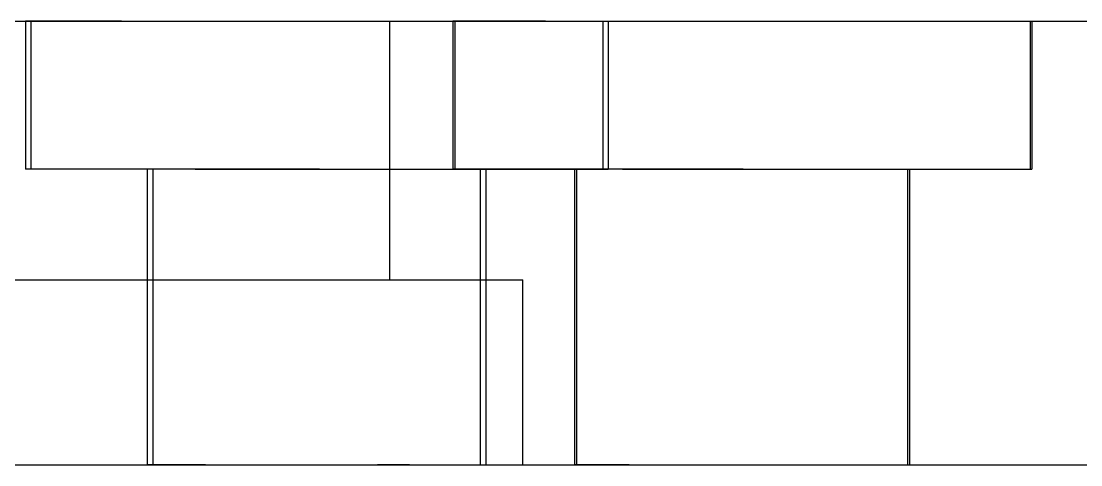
# Model space of a CAD drawing. Header units: millimetres. Extents: x -70 to 246, y -216 to 66.
# Drawn here: x 208.02 to 222.33, y -180 to -174 of the extents above; entities that cross this region are included whole.
import ezdxf

# ---------------------------------------------------------------- set-up
doc = ezdxf.new("R2010")
doc.units = ezdxf.units.MM
doc.layers.add('SIDE_YZ', color=7, linetype='Continuous')

msp = doc.modelspace()

# ---------------------------------------------------------------- linework, layer by layer
at = {"layer": 'SIDE_YZ'}
for p, q in [((207.664, -174), (208.358, -174)), ((207.959, -174), (210.314, -174)), ((208.082, -174), (208.075, -174)), ((208.075, -174), (208.075, -176)), ((208.094, -174), (208.082, -174)), ((208.112, -174), (208.094, -174)), ((208.137, -174), (208.112, -174)), ((208.168, -174), (208.137, -174)), ((208.155, -174), (208.149, -174)), ((208.149, -174), (208.149, -176)), ((208.168, -174), (208.155, -174)), ((208.204, -174), (208.168, -174)), ((208.186, -174), (208.168, -174)), ((208.211, -174), (208.186, -174)), ((208.247, -174), (208.204, -174)), ((208.241, -174), (208.211, -174)), ((208.278, -174), (208.241, -174)), ((208.295, -174), (208.247, -174)), ((208.321, -174), (208.278, -174)), ((208.35, -174), (208.295, -174)), ((208.369, -174), (208.321, -174)), ((208.41, -174), (208.35, -174)), ((208.358, -174), (209.006, -174)), ((208.423, -174), (208.369, -174)), ((208.475, -174), (208.41, -174)), ((208.483, -174), (208.423, -174)), ((208.547, -174), (208.475, -174)), ((208.549, -174), (208.483, -174)), ((208.623, -174), (208.547, -174)), ((208.62, -174), (208.549, -174)), ((208.697, -174), (208.62, -174)), ((208.705, -174), (208.623, -174)), ((208.779, -174), (208.697, -174)), ((208.792, -174), (208.705, -174)), ((208.866, -174), (208.779, -174)), ((208.885, -174), (208.792, -174)), ((208.958, -174), (208.866, -174)), ((208.982, -174), (208.885, -174)), ((209.055, -174), (208.958, -174)), ((209.083, -174), (208.982, -174)), ((209.006, -174), (209.609, -174)), ((209.157, -174), (209.055, -174)), ((209.19, -174), (209.083, -174)), ((209.263, -174), (209.157, -174)), ((209.19, -174), (209.3, -174)), ((209.374, -174), (209.263, -174)), ((209.3, -174), (209.415, -174)), ((209.374, -174), (209.489, -174)), ((209.415, -174), (209.534, -174)), ((209.489, -174), (209.608, -174)), ((209.534, -174), (209.657, -174)), ((209.608, -174), (209.731, -174)), ((209.609, -174), (210.165, -174)), ((209.657, -174), (209.784, -174)), ((209.731, -174), (209.858, -174)), ((209.784, -174), (209.914, -174)), ((209.858, -174), (209.988, -174)), ((209.914, -174), (210.047, -174)), ((209.988, -174), (210.121, -174)), ((210.047, -174), (210.183, -174)), ((210.121, -174), (210.257, -174)), ((210.165, -174), (210.673, -174)), ((210.183, -174), (210.323, -174)), ((210.257, -174), (210.396, -174)), ((210.314, -174), (212.62, -174)), ((210.323, -174), (210.464, -174)), ((210.396, -174), (210.538, -174)), ((210.464, -174), (210.608, -174)), ((210.538, -174), (210.682, -174)), ((210.608, -174), (210.755, -174)), ((210.673, -174), (211.133, -174)), ((210.682, -174), (210.828, -174)), ((210.755, -174), (210.903, -174)), ((210.828, -174), (210.977, -174)), ((210.903, -174), (211.053, -174)), ((210.977, -174), (211.127, -174)), ((211.053, -174), (211.204, -174)), ((211.127, -174), (211.278, -174)), ((211.133, -174), (211.543, -174)), ((211.204, -174), (211.357, -174)), ((211.278, -174), (211.431, -174)), ((211.357, -174), (211.511, -174)), ((211.431, -174), (211.584, -174)), ((211.511, -174), (211.665, -174)), ((211.543, -174), (211.904, -174)), ((211.584, -174), (211.739, -174)), ((211.665, -174), (211.82, -174)), ((211.739, -174), (211.893, -174)), ((211.82, -174), (211.975, -174)), ((211.893, -174), (212.048, -174)), ((211.904, -174), (212.214, -174)), ((211.975, -174), (212.13, -174)), ((212.048, -174), (212.203, -174)), ((212.13, -174), (212.285, -174)), ((212.203, -174), (212.358, -174)), ((212.214, -174), (212.473, -174)), ((212.285, -174), (212.439, -174)), ((212.358, -174), (212.513, -174)), ((212.439, -174), (212.592, -174)), ((212.473, -174), (212.681, -174)), ((212.513, -174), (212.666, -174)), ((212.592, -174), (212.745, -174)), ((212.62, -174), (214.876, -174)), ((212.666, -174), (212.819, -174)), ((212.681, -174), (212.837, -174)), ((212.745, -174), (212.896, -174)), ((212.819, -174), (212.97, -174)), ((212.837, -174), (212.941, -174)), ((212.896, -174), (213.046, -174)), ((212.941, -174), (212.993, -174)), ((212.97, -174), (213.12, -174)), ((212.993, -174), (212.993, -177.5)), ((213.046, -174), (213.195, -174)), ((213.12, -174), (213.268, -174)), ((213.195, -174), (213.341, -174)), ((213.268, -174), (213.415, -174)), ((213.341, -174), (213.485, -174)), ((213.415, -174), (213.559, -174)), ((213.485, -174), (213.627, -174)), ((213.559, -174), (213.701, -174)), ((213.627, -174), (213.766, -174)), ((213.701, -174), (213.84, -174)), ((213.766, -174), (213.902, -174)), ((213.84, -174), (213.976, -174)), ((213.854, -174), (213.848, -174)), ((213.848, -174), (213.848, -176)), ((213.866, -174), (213.854, -174)), ((213.885, -174), (213.866, -174)), ((213.88, -174), (213.874, -174)), ((213.874, -174), (213.874, -176)), ((213.892, -174), (213.88, -174)), ((213.91, -174), (213.885, -174)), ((213.911, -174), (213.892, -174)), ((213.902, -174), (214.036, -174)), ((213.94, -174), (213.91, -174)), ((213.935, -174), (213.911, -174)), ((213.966, -174), (213.935, -174)), ((213.977, -174), (213.94, -174)), ((214.003, -174), (213.966, -174)), ((213.976, -174), (214.109, -174)), ((214.019, -174), (213.977, -174)), ((214.045, -174), (214.003, -174)), ((214.068, -174), (214.019, -174)), ((214.036, -174), (214.166, -174)), ((214.094, -174), (214.045, -174)), ((214.122, -174), (214.068, -174)), ((214.148, -174), (214.094, -174)), ((214.109, -174), (214.239, -174)), ((214.182, -174), (214.122, -174)), ((214.208, -174), (214.148, -174)), ((214.166, -174), (214.292, -174)), ((214.248, -174), (214.182, -174)), ((214.274, -174), (214.208, -174)), ((214.239, -174), (214.366, -174)), ((214.319, -174), (214.248, -174)), ((214.345, -174), (214.274, -174)), ((214.292, -174), (214.415, -174)), ((214.396, -174), (214.319, -174)), ((214.422, -174), (214.345, -174)), ((214.366, -174), (214.489, -174)), ((214.478, -174), (214.396, -174)), ((214.415, -174), (214.534, -174)), ((214.504, -174), (214.422, -174)), ((214.565, -174), (214.478, -174)), ((214.489, -174), (214.608, -174)), ((214.591, -174), (214.504, -174)), ((214.534, -174), (214.649, -174)), ((214.657, -174), (214.565, -174)), ((214.683, -174), (214.591, -174)), ((214.608, -174), (214.723, -174)), ((214.649, -174), (214.76, -174)), ((214.754, -174), (214.657, -174)), ((214.78, -174), (214.683, -174)), ((214.723, -174), (214.833, -174)), ((214.856, -174), (214.754, -174)), ((214.76, -174), (214.866, -174)), ((214.882, -174), (214.78, -174)), ((214.833, -174), (214.94, -174)), ((214.962, -174), (214.856, -174)), ((214.866, -174), (214.968, -174)), ((214.876, -174), (217.076, -174)), ((214.988, -174), (214.882, -174)), ((214.94, -174), (215.041, -174)), ((215.073, -174), (214.962, -174)), ((214.968, -174), (215.065, -174)), ((215.099, -174), (214.988, -174)), ((215.041, -174), (215.139, -174)), ((215.065, -174), (215.157, -174)), ((215.073, -174), (215.188, -174)), ((215.099, -174), (215.214, -174)), ((215.139, -174), (215.231, -174)), ((215.157, -174), (215.244, -174)), ((215.188, -174), (215.307, -174)), ((215.214, -174), (215.333, -174)), ((215.231, -174), (215.318, -174)), ((215.244, -174), (215.326, -174)), ((215.307, -174), (215.43, -174)), ((215.318, -174), (215.4, -174)), ((215.326, -174), (215.403, -174)), ((215.333, -174), (215.456, -174)), ((215.4, -174), (215.476, -174)), ((215.403, -174), (215.474, -174)), ((215.43, -174), (215.556, -174)), ((215.456, -174), (215.582, -174)), ((215.474, -174), (215.54, -174)), ((215.476, -174), (215.548, -174)), ((215.54, -174), (215.6, -174)), ((215.548, -174), (215.613, -174)), ((215.556, -174), (215.686, -174)), ((215.582, -174), (215.712, -174)), ((215.6, -174), (215.654, -174)), ((215.613, -174), (215.673, -174)), ((215.654, -174), (215.702, -174)), ((215.673, -174), (215.728, -174)), ((215.686, -174), (215.82, -174)), ((215.702, -174), (215.745, -174)), ((215.712, -174), (215.846, -174)), ((215.728, -174), (215.776, -174)), ((215.745, -174), (215.782, -174)), ((215.776, -174), (215.819, -174)), ((215.782, -174), (215.812, -174)), ((215.812, -174), (215.837, -174)), ((215.819, -174), (215.855, -174)), ((215.82, -174), (215.956, -174)), ((215.837, -174), (215.855, -174)), ((215.846, -174), (215.982, -174)), ((215.855, -174), (215.868, -174)), ((215.855, -174), (215.886, -174)), ((215.868, -174), (215.874, -174)), ((215.874, -174), (215.874, -176)), ((215.886, -174), (215.911, -174)), ((215.911, -174), (215.929, -174)), ((215.929, -174), (215.941, -174)), ((215.941, -174), (215.948, -174)), ((215.948, -174), (215.948, -176)), ((215.956, -174), (216.095, -174)), ((215.982, -174), (216.121, -174)), ((216.095, -174), (216.237, -174)), ((216.121, -174), (216.263, -174)), ((216.237, -174), (216.381, -174)), ((216.263, -174), (216.407, -174)), ((216.381, -174), (216.527, -174)), ((216.407, -174), (216.553, -174)), ((216.527, -174), (216.676, -174)), ((216.553, -174), (216.701, -174)), ((216.676, -174), (216.825, -174)), ((216.701, -174), (216.851, -174)), ((216.825, -174), (216.977, -174)), ((216.851, -174), (217.003, -174)), ((216.977, -174), (217.129, -174)), ((217.003, -174), (217.155, -174)), ((217.076, -174), (219.217, -174)), ((217.129, -174), (217.283, -174)), ((217.155, -174), (217.309, -174)), ((217.283, -174), (217.437, -174)), ((217.309, -174), (217.463, -174)), ((217.437, -174), (217.592, -174)), ((217.463, -174), (217.618, -174)), ((217.592, -174), (217.747, -174)), ((217.618, -174), (217.773, -174)), ((217.747, -174), (217.902, -174)), ((217.773, -174), (217.928, -174)), ((217.902, -174), (218.057, -174)), ((217.928, -174), (218.083, -174)), ((218.057, -174), (218.211, -174)), ((218.083, -174), (218.237, -174)), ((218.211, -174), (218.365, -174)), ((218.237, -174), (218.391, -174)), ((218.365, -174), (218.518, -174)), ((218.391, -174), (218.543, -174)), ((218.518, -174), (218.669, -174)), ((218.543, -174), (218.695, -174)), ((218.669, -174), (218.819, -174)), ((218.695, -174), (218.845, -174)), ((218.819, -174), (218.967, -174)), ((218.845, -174), (218.993, -174)), ((218.967, -174), (219.113, -174)), ((218.993, -174), (219.139, -174)), ((219.113, -174), (219.258, -174)), ((219.139, -174), (219.283, -174)), ((219.217, -174), (221.297, -174)), ((219.258, -174), (219.399, -174)), ((219.283, -174), (219.425, -174)), ((219.399, -174), (219.538, -174)), ((219.425, -174), (219.564, -174)), ((219.538, -174), (219.675, -174)), ((219.564, -174), (219.701, -174)), ((219.675, -174), (219.808, -174)), ((219.701, -174), (219.834, -174)), ((219.808, -174), (219.938, -174)), ((219.834, -174), (219.964, -174)), ((219.938, -174), (220.065, -174)), ((219.964, -174), (220.091, -174)), ((220.065, -174), (220.187, -174)), ((220.091, -174), (220.213, -174)), ((220.187, -174), (220.307, -174)), ((220.213, -174), (220.332, -174)), ((220.307, -174), (220.421, -174)), ((220.332, -174), (220.447, -174)), ((220.421, -174), (220.532, -174)), ((220.447, -174), (220.558, -174)), ((220.532, -174), (220.639, -174)), ((220.558, -174), (220.664, -174)), ((220.639, -174), (220.74, -174)), ((220.664, -174), (220.766, -174)), ((220.74, -174), (220.837, -174)), ((220.766, -174), (220.863, -174)), ((220.837, -174), (220.93, -174)), ((220.863, -174), (220.955, -174)), ((220.93, -174), (221.017, -174)), ((220.955, -174), (221.043, -174)), ((221.017, -174), (221.099, -174)), ((221.043, -174), (221.124, -174)), ((221.099, -174), (221.175, -174)), ((221.124, -174), (221.201, -174)), ((221.175, -174), (221.246, -174)), ((221.201, -174), (221.272, -174)), ((221.246, -174), (221.312, -174)), ((221.272, -174), (221.338, -174)), ((221.297, -174), (223.311, -174)), ((221.312, -174), (221.372, -174)), ((221.338, -174), (221.398, -174)), ((221.372, -174), (221.427, -174)), ((221.398, -174), (221.452, -174)), ((221.427, -174), (221.475, -174)), ((221.452, -174), (221.501, -174)), ((221.475, -174), (221.518, -174)), ((221.501, -174), (221.544, -174)), ((221.518, -174), (221.554, -174)), ((221.544, -174), (221.58, -174)), ((221.554, -174), (221.585, -174)), ((221.58, -174), (221.611, -174)), ((221.585, -174), (221.61, -174)), ((221.61, -174), (221.628, -174)), ((221.611, -174), (221.635, -174)), ((221.628, -174), (221.64, -174)), ((221.635, -174), (221.654, -174)), ((221.64, -174), (221.646, -174)), ((221.646, -174), (221.646, -176)), ((221.654, -174), (221.666, -174)), ((221.666, -174), (221.672, -174)), ((221.672, -174), (221.672, -176)), ((208.082, -176), (208.075, -176)), ((208.094, -176), (208.082, -176)), ((208.112, -176), (208.094, -176)), ((208.137, -176), (208.112, -176)), ((208.168, -176), (208.137, -176)), ((208.155, -176), (208.149, -176)), ((208.168, -176), (208.155, -176)), ((208.204, -176), (208.168, -176)), ((208.186, -176), (208.168, -176)), ((208.211, -176), (208.186, -176)), ((208.247, -176), (208.204, -176)), ((208.241, -176), (208.211, -176)), ((208.278, -176), (208.241, -176)), ((208.295, -176), (208.247, -176)), ((208.321, -176), (208.278, -176)), ((208.35, -176), (208.295, -176)), ((208.369, -176), (208.321, -176)), ((208.41, -176), (208.35, -176)), ((208.423, -176), (208.369, -176)), ((208.475, -176), (208.41, -176)), ((208.483, -176), (208.423, -176)), ((208.547, -176), (208.475, -176)), ((208.549, -176), (208.483, -176)), ((208.623, -176), (208.547, -176)), ((208.62, -176), (208.549, -176)), ((208.697, -176), (208.62, -176)), ((208.705, -176), (208.623, -176)), ((208.779, -176), (208.697, -176)), ((208.792, -176), (208.705, -176)), ((208.866, -176), (208.779, -176)), ((208.885, -176), (208.792, -176)), ((208.958, -176), (208.866, -176)), ((208.982, -176), (208.885, -176)), ((209.055, -176), (208.958, -176)), ((209.083, -176), (208.982, -176)), ((209.157, -176), (209.055, -176)), ((209.19, -176), (209.083, -176)), ((209.263, -176), (209.157, -176)), ((209.3, -176), (209.19, -176)), ((209.374, -176), (209.263, -176)), ((209.415, -176), (209.3, -176)), ((209.489, -176), (209.374, -176)), ((209.534, -176), (209.415, -176)), ((209.608, -176), (209.489, -176)), ((209.657, -176), (209.534, -176)), ((209.731, -176), (209.608, -176)), ((209.784, -176), (209.657, -176)), ((209.725, -180), (209.725, -176)), ((209.729, -176), (209.725, -176)), ((209.736, -176), (209.729, -176)), ((209.858, -176), (209.731, -176)), ((209.746, -176), (209.736, -176)), ((209.761, -176), (209.746, -176)), ((209.778, -176), (209.761, -176)), ((209.799, -176), (209.778, -176)), ((209.914, -176), (209.784, -176)), ((209.824, -176), (209.799, -176)), ((209.799, -180), (209.799, -176)), ((209.802, -176), (209.799, -176)), ((209.809, -176), (209.802, -176)), ((209.82, -176), (209.809, -176)), ((209.834, -176), (209.82, -176)), ((209.852, -176), (209.824, -176)), ((209.852, -176), (209.834, -176)), ((209.883, -176), (209.852, -176)), ((209.873, -176), (209.852, -176)), ((209.988, -176), (209.858, -176)), ((209.898, -176), (209.873, -176)), ((209.918, -176), (209.883, -176)), ((209.926, -176), (209.898, -176)), ((210.047, -176), (209.914, -176)), ((209.956, -176), (209.918, -176)), ((209.957, -176), (209.926, -176)), ((209.997, -176), (209.956, -176)), ((209.992, -176), (209.957, -176)), ((210.121, -176), (209.988, -176)), ((210.03, -176), (209.992, -176)), ((210.041, -176), (209.997, -176)), ((210.071, -176), (210.03, -176)), ((210.088, -176), (210.041, -176)), ((210.183, -176), (210.047, -176)), ((210.115, -176), (210.071, -176)), ((210.139, -176), (210.088, -176)), ((210.162, -176), (210.115, -176)), ((210.257, -176), (210.121, -176)), ((210.192, -176), (210.139, -176)), ((210.212, -176), (210.162, -176)), ((210.323, -176), (210.183, -176)), ((210.248, -176), (210.192, -176)), ((210.266, -176), (210.212, -176)), ((210.307, -176), (210.248, -176)), ((210.396, -176), (210.257, -176)), ((210.322, -176), (210.266, -176)), ((210.368, -176), (210.307, -176)), ((210.38, -176), (210.322, -176)), ((210.464, -176), (210.323, -176)), ((210.368, -176), (210.432, -176)), ((210.442, -176), (210.38, -176)), ((210.538, -176), (210.396, -176)), ((210.432, -176), (210.498, -176)), ((210.442, -176), (210.506, -176)), ((210.608, -176), (210.464, -176)), ((210.498, -176), (210.567, -176)), ((210.506, -176), (210.572, -176)), ((210.682, -176), (210.538, -176)), ((210.567, -176), (210.638, -176)), ((210.572, -176), (210.641, -176)), ((210.755, -176), (210.608, -176)), ((210.638, -176), (210.711, -176)), ((210.641, -176), (210.711, -176)), ((210.828, -176), (210.682, -176)), ((210.711, -176), (210.786, -176)), ((210.711, -176), (210.784, -176)), ((210.903, -176), (210.755, -176)), ((210.784, -176), (210.859, -176)), ((210.786, -176), (210.863, -176)), ((210.977, -176), (210.828, -176)), ((210.859, -176), (210.936, -176)), ((210.863, -176), (210.941, -176)), ((211.053, -176), (210.903, -176)), ((210.936, -176), (211.015, -176)), ((210.941, -176), (211.022, -176)), ((211.127, -176), (210.977, -176)), ((211.015, -176), (211.095, -176)), ((211.022, -176), (211.103, -176)), ((211.204, -176), (211.053, -176)), ((211.095, -176), (211.177, -176)), ((211.103, -176), (211.186, -176)), ((211.278, -176), (211.127, -176)), ((211.177, -176), (211.26, -176)), ((211.186, -176), (211.271, -176)), ((211.357, -176), (211.204, -176)), ((211.26, -176), (211.345, -176)), ((211.271, -176), (211.356, -176)), ((211.431, -176), (211.278, -176)), ((211.345, -176), (211.43, -176)), ((211.356, -176), (211.443, -176)), ((211.511, -176), (211.357, -176)), ((211.43, -176), (211.517, -176)), ((211.584, -176), (211.431, -176)), ((211.443, -176), (211.53, -176)), ((211.665, -176), (211.511, -176)), ((211.517, -176), (211.604, -176)), ((211.53, -176), (211.618, -176)), ((211.739, -176), (211.584, -176)), ((211.604, -176), (211.692, -176)), ((211.618, -176), (211.707, -176)), ((211.82, -176), (211.665, -176)), ((211.692, -176), (211.781, -176)), ((211.707, -176), (211.796, -176)), ((211.893, -176), (211.739, -176)), ((211.781, -176), (211.87, -176)), ((211.796, -176), (211.885, -176)), ((211.975, -176), (211.82, -176)), ((211.87, -176), (211.959, -176)), ((211.885, -176), (211.975, -176)), ((212.048, -176), (211.893, -176)), ((211.959, -176), (212.048, -176)), ((211.975, -176), (212.13, -176)), ((211.975, -176), (212.064, -176)), ((212.048, -176), (212.203, -176)), ((212.048, -176), (212.138, -176)), ((212.064, -176), (212.153, -176)), ((212.13, -176), (212.285, -176)), ((212.138, -176), (212.227, -176)), ((212.153, -176), (212.242, -176)), ((212.203, -176), (212.358, -176)), ((212.227, -176), (212.316, -176)), ((212.242, -176), (212.331, -176)), ((212.285, -176), (212.439, -176)), ((212.316, -176), (212.405, -176)), ((212.331, -176), (212.419, -176)), ((212.358, -176), (212.513, -176)), ((212.405, -176), (212.493, -176)), ((212.419, -176), (212.506, -176)), ((212.439, -176), (212.592, -176)), ((212.493, -176), (212.58, -176)), ((212.506, -176), (212.593, -176)), ((212.513, -176), (212.666, -176)), ((212.58, -176), (212.667, -176)), ((212.592, -176), (212.745, -176)), ((212.593, -176), (212.678, -176)), ((212.666, -176), (212.819, -176)), ((212.667, -176), (212.752, -176)), ((212.678, -176), (212.763, -176)), ((212.745, -176), (212.896, -176)), ((212.752, -176), (212.837, -176)), ((212.763, -176), (212.846, -176)), ((212.819, -176), (212.97, -176)), ((212.837, -176), (212.92, -176)), ((212.846, -176), (212.928, -176)), ((212.896, -176), (213.046, -176)), ((212.92, -176), (213.002, -176)), ((212.928, -176), (213.008, -176)), ((212.97, -176), (213.12, -176)), ((213.002, -176), (213.082, -176)), ((213.008, -176), (213.087, -176)), ((213.046, -176), (213.195, -176)), ((213.082, -176), (213.16, -176)), ((213.087, -176), (213.164, -176)), ((213.12, -176), (213.268, -176)), ((213.16, -176), (213.237, -176)), ((213.164, -176), (213.239, -176)), ((213.195, -176), (213.341, -176)), ((213.237, -176), (213.312, -176)), ((213.239, -176), (213.312, -176)), ((213.268, -176), (213.415, -176)), ((213.312, -176), (213.383, -176)), ((213.312, -176), (213.385, -176)), ((213.341, -176), (213.485, -176)), ((213.383, -176), (213.451, -176)), ((213.385, -176), (213.456, -176)), ((213.415, -176), (213.559, -176)), ((213.451, -176), (213.518, -176)), ((213.456, -176), (213.525, -176)), ((213.485, -176), (213.627, -176)), ((213.518, -176), (213.581, -176)), ((213.525, -176), (213.591, -176)), ((213.559, -176), (213.701, -176)), ((213.581, -176), (213.643, -176)), ((213.591, -176), (213.655, -176)), ((213.627, -176), (213.766, -176)), ((213.643, -176), (213.701, -176)), ((213.655, -176), (213.716, -176)), ((213.701, -176), (213.84, -176)), ((213.701, -176), (213.757, -176)), ((213.716, -176), (213.775, -176)), ((213.757, -176), (213.811, -176)), ((213.766, -176), (213.902, -176)), ((213.775, -176), (213.831, -176)), ((213.811, -176), (213.861, -176)), ((213.831, -176), (213.884, -176)), ((213.84, -176), (213.976, -176)), ((213.854, -176), (213.848, -176)), ((213.866, -176), (213.854, -176)), ((213.861, -176), (213.908, -176)), ((213.885, -176), (213.866, -176)), ((213.88, -176), (213.874, -176)), ((213.892, -176), (213.88, -176)), ((213.884, -176), (213.935, -176)), ((213.91, -176), (213.885, -176)), ((213.911, -176), (213.892, -176)), ((213.902, -176), (214.036, -176)), ((213.908, -176), (213.952, -176)), ((213.94, -176), (213.91, -176)), ((213.935, -176), (213.911, -176)), ((213.966, -176), (213.935, -176)), ((213.935, -176), (213.982, -176)), ((213.977, -176), (213.94, -176)), ((213.952, -176), (213.993, -176)), ((214.003, -176), (213.966, -176)), ((213.976, -176), (214.109, -176)), ((214.019, -176), (213.977, -176)), ((213.982, -176), (214.026, -176)), ((213.993, -176), (214.031, -176)), ((214.045, -176), (214.003, -176)), ((214.068, -176), (214.019, -176)), ((214.026, -176), (214.067, -176)), ((214.031, -176), (214.066, -176)), ((214.036, -176), (214.166, -176)), ((214.094, -176), (214.045, -176)), ((214.066, -176), (214.097, -176)), ((214.067, -176), (214.105, -176)), ((214.122, -176), (214.068, -176)), ((214.148, -176), (214.094, -176)), ((214.097, -176), (214.125, -176)), ((214.105, -176), (214.14, -176)), ((214.109, -176), (214.239, -176)), ((214.182, -176), (214.122, -176)), ((214.125, -176), (214.15, -176)), ((214.14, -176), (214.171, -176)), ((214.208, -176), (214.148, -176)), ((214.15, -176), (214.171, -176)), ((214.166, -176), (214.292, -176)), ((214.171, -176), (214.189, -176)), ((214.171, -176), (214.199, -176)), ((214.248, -176), (214.182, -176)), ((214.189, -176), (214.203, -176)), ((214.199, -176), (214.224, -176)), ((214.203, -176), (214.214, -176)), ((214.274, -176), (214.208, -176)), ((214.214, -176), (214.221, -176)), ((214.221, -176), (214.224, -176)), ((214.224, -180), (214.224, -176)), ((214.224, -176), (214.245, -176)), ((214.239, -176), (214.366, -176)), ((214.245, -176), (214.262, -176)), ((214.319, -176), (214.248, -176)), ((214.262, -176), (214.277, -176)), ((214.345, -176), (214.274, -176)), ((214.277, -176), (214.287, -176)), ((214.287, -176), (214.294, -176)), ((214.292, -176), (214.415, -176)), ((214.294, -176), (214.298, -176)), ((214.298, -180), (214.298, -176)), ((214.396, -176), (214.319, -176)), ((214.422, -176), (214.345, -176)), ((214.366, -176), (214.489, -176)), ((214.478, -176), (214.396, -176)), ((214.415, -176), (214.534, -176)), ((214.504, -176), (214.422, -176)), ((214.565, -176), (214.478, -176)), ((214.489, -176), (214.608, -176)), ((214.591, -176), (214.504, -176)), ((214.534, -176), (214.649, -176)), ((214.657, -176), (214.565, -176)), ((214.683, -176), (214.591, -176)), ((214.608, -176), (214.723, -176)), ((214.649, -176), (214.76, -176)), ((214.754, -176), (214.657, -176)), ((214.78, -176), (214.683, -176)), ((214.723, -176), (214.833, -176)), ((214.856, -176), (214.754, -176)), ((214.76, -176), (214.866, -176)), ((214.882, -176), (214.78, -176)), ((214.833, -176), (214.94, -176)), ((214.962, -176), (214.856, -176)), ((214.866, -176), (214.968, -176)), ((214.988, -176), (214.882, -176)), ((214.94, -176), (215.041, -176)), ((215.073, -176), (214.962, -176)), ((214.968, -176), (215.065, -176)), ((215.099, -176), (214.988, -176)), ((215.041, -176), (215.139, -176)), ((215.065, -176), (215.157, -176)), ((215.188, -176), (215.073, -176)), ((215.214, -176), (215.099, -176)), ((215.139, -176), (215.231, -176)), ((215.157, -176), (215.244, -176)), ((215.307, -176), (215.188, -176)), ((215.333, -176), (215.214, -176)), ((215.231, -176), (215.318, -176)), ((215.244, -176), (215.326, -176)), ((215.43, -176), (215.307, -176)), ((215.318, -176), (215.4, -176)), ((215.326, -176), (215.403, -176)), ((215.456, -176), (215.333, -176)), ((215.4, -176), (215.476, -176)), ((215.403, -176), (215.474, -176)), ((215.556, -176), (215.43, -176)), ((215.582, -176), (215.456, -176)), ((215.474, -176), (215.54, -176)), ((215.476, -176), (215.548, -176)), ((215.498, -180), (215.498, -176)), ((215.501, -176), (215.498, -176)), ((215.508, -176), (215.501, -176)), ((215.519, -176), (215.508, -176)), ((215.533, -176), (215.519, -176)), ((215.524, -180), (215.524, -176)), ((215.527, -176), (215.524, -176)), ((215.534, -176), (215.527, -176)), ((215.551, -176), (215.533, -176)), ((215.545, -176), (215.534, -176)), ((215.54, -176), (215.6, -176)), ((215.559, -176), (215.545, -176)), ((215.548, -176), (215.613, -176)), ((215.572, -176), (215.551, -176)), ((215.686, -176), (215.556, -176)), ((215.577, -176), (215.559, -176)), ((215.597, -176), (215.572, -176)), ((215.598, -176), (215.577, -176)), ((215.712, -176), (215.582, -176)), ((215.625, -176), (215.597, -176)), ((215.622, -176), (215.598, -176)), ((215.6, -176), (215.654, -176)), ((215.613, -176), (215.673, -176)), ((215.65, -176), (215.622, -176)), ((215.656, -176), (215.625, -176)), ((215.682, -176), (215.65, -176)), ((215.654, -176), (215.702, -176)), ((215.691, -176), (215.656, -176)), ((215.673, -176), (215.728, -176)), ((215.716, -176), (215.682, -176)), ((215.82, -176), (215.686, -176)), ((215.728, -176), (215.691, -176)), ((215.702, -176), (215.745, -176)), ((215.846, -176), (215.712, -176)), ((215.754, -176), (215.716, -176)), ((215.728, -176), (215.776, -176)), ((215.77, -176), (215.728, -176)), ((215.745, -176), (215.782, -176)), ((215.795, -176), (215.754, -176)), ((215.814, -176), (215.77, -176)), ((215.776, -176), (215.819, -176)), ((215.782, -176), (215.812, -176)), ((215.84, -176), (215.795, -176)), ((215.812, -176), (215.837, -176)), ((215.861, -176), (215.814, -176)), ((215.819, -176), (215.855, -176)), ((215.956, -176), (215.82, -176)), ((215.837, -176), (215.855, -176)), ((215.887, -176), (215.84, -176)), ((215.982, -176), (215.846, -176)), ((215.855, -176), (215.868, -176)), ((215.855, -176), (215.886, -176)), ((215.911, -176), (215.861, -176)), ((215.868, -176), (215.874, -176)), ((215.886, -176), (215.911, -176)), ((215.937, -176), (215.887, -176)), ((215.911, -176), (215.929, -176)), ((215.964, -176), (215.911, -176)), ((215.929, -176), (215.941, -176)), ((215.99, -176), (215.937, -176)), ((215.941, -176), (215.948, -176)), ((216.095, -176), (215.956, -176)), ((216.02, -176), (215.964, -176)), ((216.121, -176), (215.982, -176)), ((216.046, -176), (215.99, -176)), ((216.079, -176), (216.02, -176)), ((216.105, -176), (216.046, -176)), ((216.141, -176), (216.079, -176)), ((216.237, -176), (216.095, -176)), ((216.166, -176), (216.105, -176)), ((216.263, -176), (216.121, -176)), ((216.141, -176), (216.204, -176)), ((216.23, -176), (216.166, -176)), ((216.204, -176), (216.271, -176)), ((216.23, -176), (216.297, -176)), ((216.381, -176), (216.237, -176)), ((216.407, -176), (216.263, -176)), ((216.271, -176), (216.339, -176)), ((216.297, -176), (216.365, -176)), ((216.339, -176), (216.41, -176)), ((216.365, -176), (216.436, -176)), ((216.527, -176), (216.381, -176)), ((216.553, -176), (216.407, -176)), ((216.41, -176), (216.483, -176)), ((216.436, -176), (216.509, -176)), ((216.483, -176), (216.558, -176)), ((216.509, -176), (216.584, -176)), ((216.676, -176), (216.527, -176)), ((216.701, -176), (216.553, -176)), ((216.558, -176), (216.635, -176)), ((216.584, -176), (216.661, -176)), ((216.635, -176), (216.714, -176)), ((216.661, -176), (216.74, -176)), ((216.825, -176), (216.676, -176)), ((216.851, -176), (216.701, -176)), ((216.714, -176), (216.794, -176)), ((216.74, -176), (216.82, -176)), ((216.794, -176), (216.876, -176)), ((216.82, -176), (216.902, -176)), ((216.977, -176), (216.825, -176)), ((217.003, -176), (216.851, -176)), ((216.876, -176), (216.959, -176)), ((216.902, -176), (216.985, -176)), ((216.959, -176), (217.043, -176)), ((217.129, -176), (216.977, -176)), ((216.985, -176), (217.069, -176)), ((217.155, -176), (217.003, -176)), ((217.043, -176), (217.129, -176)), ((217.069, -176), (217.155, -176)), ((217.283, -176), (217.129, -176)), ((217.129, -176), (217.215, -176)), ((217.309, -176), (217.155, -176)), ((217.155, -176), (217.241, -176)), ((217.215, -176), (217.303, -176)), ((217.241, -176), (217.329, -176)), ((217.437, -176), (217.283, -176)), ((217.303, -176), (217.391, -176)), ((217.463, -176), (217.309, -176)), ((217.329, -176), (217.417, -176)), ((217.391, -176), (217.479, -176)), ((217.417, -176), (217.505, -176)), ((217.592, -176), (217.437, -176)), ((217.618, -176), (217.463, -176)), ((217.479, -176), (217.568, -176)), ((217.505, -176), (217.594, -176)), ((217.568, -176), (217.658, -176)), ((217.747, -176), (217.592, -176)), ((217.594, -176), (217.684, -176)), ((217.773, -176), (217.618, -176)), ((217.658, -176), (217.747, -176)), ((217.684, -176), (217.773, -176)), ((217.747, -176), (217.902, -176)), ((217.747, -176), (217.837, -176)), ((217.773, -176), (217.928, -176)), ((217.773, -176), (217.863, -176)), ((217.837, -176), (217.926, -176)), ((217.863, -176), (217.952, -176)), ((217.902, -176), (218.057, -176)), ((217.926, -176), (218.015, -176)), ((217.928, -176), (218.083, -176)), ((217.952, -176), (218.041, -176)), ((218.015, -176), (218.104, -176)), ((218.041, -176), (218.13, -176)), ((218.057, -176), (218.211, -176)), ((218.083, -176), (218.237, -176)), ((218.104, -176), (218.192, -176)), ((218.13, -176), (218.218, -176)), ((218.192, -176), (218.279, -176)), ((218.211, -176), (218.365, -176)), ((218.218, -176), (218.305, -176)), ((218.237, -176), (218.391, -176)), ((218.279, -176), (218.366, -176)), ((218.305, -176), (218.391, -176)), ((218.365, -176), (218.518, -176)), ((218.366, -176), (218.451, -176)), ((218.391, -176), (218.543, -176)), ((218.391, -176), (218.477, -176)), ((218.451, -176), (218.535, -176)), ((218.477, -176), (218.561, -176)), ((218.518, -176), (218.669, -176)), ((218.535, -176), (218.619, -176)), ((218.543, -176), (218.695, -176)), ((218.561, -176), (218.644, -176)), ((218.619, -176), (218.7, -176)), ((218.644, -176), (218.726, -176)), ((218.669, -176), (218.819, -176)), ((218.695, -176), (218.845, -176)), ((218.7, -176), (218.781, -176)), ((218.726, -176), (218.807, -176)), ((218.781, -176), (218.859, -176)), ((218.807, -176), (218.885, -176)), ((218.819, -176), (218.967, -176)), ((218.845, -176), (218.993, -176)), ((218.859, -176), (218.936, -176)), ((218.885, -176), (218.962, -176)), ((218.936, -176), (219.011, -176)), ((218.962, -176), (219.037, -176)), ((218.967, -176), (219.113, -176)), ((218.993, -176), (219.139, -176)), ((219.011, -176), (219.084, -176)), ((219.037, -176), (219.11, -176)), ((219.084, -176), (219.155, -176)), ((219.11, -176), (219.181, -176)), ((219.113, -176), (219.258, -176)), ((219.139, -176), (219.283, -176)), ((219.155, -176), (219.224, -176)), ((219.181, -176), (219.25, -176)), ((219.224, -176), (219.29, -176)), ((219.25, -176), (219.316, -176)), ((219.258, -176), (219.399, -176)), ((219.283, -176), (219.425, -176)), ((219.29, -176), (219.354, -176)), ((219.316, -176), (219.38, -176)), ((219.354, -176), (219.415, -176)), ((219.38, -176), (219.441, -176)), ((219.399, -176), (219.538, -176)), ((219.415, -176), (219.474, -176)), ((219.425, -176), (219.564, -176)), ((219.441, -176), (219.5, -176)), ((219.474, -176), (219.53, -176)), ((219.5, -176), (219.556, -176)), ((219.53, -176), (219.583, -176)), ((219.538, -176), (219.675, -176)), ((219.556, -176), (219.609, -176)), ((219.564, -176), (219.701, -176)), ((219.583, -176), (219.633, -176)), ((219.609, -176), (219.659, -176)), ((219.633, -176), (219.681, -176)), ((219.659, -176), (219.707, -176)), ((219.675, -176), (219.808, -176)), ((219.681, -176), (219.725, -176)), ((219.701, -176), (219.834, -176)), ((219.707, -176), (219.751, -176)), ((219.725, -176), (219.766, -176)), ((219.751, -176), (219.792, -176)), ((219.766, -176), (219.804, -176)), ((219.792, -176), (219.83, -176)), ((219.804, -176), (219.839, -176)), ((219.808, -176), (219.938, -176)), ((219.83, -176), (219.864, -176)), ((219.834, -176), (219.964, -176)), ((219.839, -176), (219.87, -176)), ((219.864, -176), (219.896, -176)), ((219.87, -176), (219.898, -176)), ((219.896, -176), (219.924, -176)), ((219.898, -176), (219.922, -176)), ((219.922, -176), (219.944, -176)), ((219.924, -176), (219.948, -176)), ((219.938, -176), (220.065, -176)), ((219.944, -176), (219.961, -176)), ((219.948, -176), (219.97, -176)), ((219.961, -176), (219.975, -176)), ((219.964, -176), (220.091, -176)), ((219.97, -176), (219.987, -176)), ((219.975, -176), (219.986, -176)), ((219.986, -176), (219.993, -176)), ((219.987, -176), (220.001, -176)), ((219.993, -176), (219.997, -176)), ((219.997, -180), (219.997, -176)), ((220.001, -176), (220.012, -176)), ((220.012, -176), (220.019, -176)), ((220.019, -176), (220.023, -176)), ((220.023, -180), (220.023, -176)), ((220.065, -176), (220.187, -176)), ((220.091, -176), (220.213, -176)), ((220.187, -176), (220.307, -176)), ((220.213, -176), (220.332, -176)), ((220.307, -176), (220.421, -176)), ((220.332, -176), (220.447, -176)), ((220.421, -176), (220.532, -176)), ((220.447, -176), (220.558, -176)), ((220.532, -176), (220.639, -176)), ((220.558, -176), (220.664, -176)), ((220.639, -176), (220.74, -176)), ((220.664, -176), (220.766, -176)), ((220.74, -176), (220.837, -176)), ((220.766, -176), (220.863, -176)), ((220.837, -176), (220.93, -176)), ((220.863, -176), (220.955, -176)), ((220.93, -176), (221.017, -176)), ((220.955, -176), (221.043, -176)), ((221.017, -176), (221.099, -176)), ((221.043, -176), (221.124, -176)), ((221.099, -176), (221.175, -176)), ((221.124, -176), (221.201, -176)), ((221.175, -176), (221.246, -176)), ((221.201, -176), (221.272, -176)), ((221.246, -176), (221.312, -176)), ((221.272, -176), (221.338, -176)), ((221.312, -176), (221.372, -176)), ((221.338, -176), (221.398, -176)), ((221.372, -176), (221.427, -176)), ((221.398, -176), (221.452, -176)), ((221.427, -176), (221.475, -176)), ((221.452, -176), (221.501, -176)), ((221.475, -176), (221.518, -176)), ((221.501, -176), (221.544, -176)), ((221.518, -176), (221.554, -176)), ((221.544, -176), (221.58, -176)), ((221.554, -176), (221.585, -176)), ((221.58, -176), (221.611, -176)), ((221.585, -176), (221.61, -176)), ((221.61, -176), (221.628, -176)), ((221.611, -176), (221.635, -176)), ((221.628, -176), (221.64, -176)), ((221.635, -176), (221.654, -176)), ((221.64, -176), (221.646, -176)), ((221.654, -176), (221.666, -176)), ((221.666, -176), (221.672, -176)), ((207.574, -177.5), (208.396, -177.5)), ((207.664, -177.5), (208.358, -177.5)), ((208.358, -177.5), (209.006, -177.5)), ((208.396, -177.5), (209.173, -177.5)), ((209.006, -177.5), (209.609, -177.5)), ((209.173, -177.5), (209.904, -177.5)), ((209.609, -177.5), (210.165, -177.5)), ((209.904, -177.5), (210.588, -177.5)), ((210.165, -177.5), (210.673, -177.5)), ((210.588, -177.5), (211.224, -177.5)), ((210.673, -177.5), (211.133, -177.5)), ((211.133, -177.5), (211.543, -177.5)), ((211.224, -177.5), (211.81, -177.5)), ((211.543, -177.5), (211.904, -177.5)), ((211.81, -177.5), (212.346, -177.5)), ((211.904, -177.5), (212.214, -177.5)), ((212.214, -177.5), (212.473, -177.5)), ((212.346, -177.5), (212.831, -177.5)), ((212.473, -177.5), (212.681, -177.5)), ((212.681, -177.5), (212.837, -177.5)), ((212.831, -177.5), (213.264, -177.5)), ((212.837, -177.5), (212.941, -177.5)), ((212.941, -177.5), (212.993, -177.5)), ((213.264, -177.5), (213.644, -177.5)), ((213.644, -177.5), (213.971, -177.5)), ((213.971, -177.5), (214.244, -177.5)), ((214.244, -177.5), (214.463, -177.5)), ((214.463, -177.5), (214.628, -177.5)), ((214.628, -177.5), (214.738, -177.5)), ((214.738, -177.5), (214.793, -177.5)), ((214.793, -180), (214.793, -177.5)), ((207.574, -180), (208.396, -180)), ((207.959, -180), (210.314, -180)), ((208.396, -180), (209.173, -180)), ((209.173, -180), (209.904, -180)), ((209.729, -180), (209.725, -180)), ((209.736, -180), (209.729, -180)), ((209.746, -180), (209.736, -180)), ((209.761, -180), (209.746, -180)), ((209.778, -180), (209.761, -180)), ((209.799, -180), (209.778, -180)), ((209.824, -180), (209.799, -180)), ((209.802, -180), (209.799, -180)), ((209.809, -180), (209.802, -180)), ((209.82, -180), (209.809, -180)), ((209.834, -180), (209.82, -180)), ((209.852, -180), (209.824, -180)), ((209.852, -180), (209.834, -180)), ((209.883, -180), (209.852, -180)), ((209.873, -180), (209.852, -180)), ((209.898, -180), (209.873, -180)), ((209.918, -180), (209.883, -180)), ((209.926, -180), (209.898, -180)), ((209.904, -180), (210.588, -180)), ((209.956, -180), (209.918, -180)), ((209.957, -180), (209.926, -180)), ((209.997, -180), (209.956, -180)), ((209.992, -180), (209.957, -180)), ((210.03, -180), (209.992, -180)), ((210.041, -180), (209.997, -180)), ((210.071, -180), (210.03, -180)), ((210.088, -180), (210.041, -180)), ((210.115, -180), (210.071, -180)), ((210.139, -180), (210.088, -180)), ((210.162, -180), (210.115, -180)), ((210.192, -180), (210.139, -180)), ((210.212, -180), (210.162, -180)), ((210.248, -180), (210.192, -180)), ((210.266, -180), (210.212, -180)), ((210.307, -180), (210.248, -180)), ((210.322, -180), (210.266, -180)), ((210.368, -180), (210.307, -180)), ((210.314, -180), (212.62, -180)), ((210.38, -180), (210.322, -180)), ((210.432, -180), (210.368, -180)), ((210.442, -180), (210.38, -180)), ((210.432, -180), (210.498, -180)), ((210.506, -180), (210.442, -180)), ((210.498, -180), (210.567, -180)), ((210.506, -180), (210.572, -180)), ((210.567, -180), (210.638, -180)), ((210.572, -180), (210.641, -180)), ((210.588, -180), (211.224, -180)), ((210.638, -180), (210.711, -180)), ((210.641, -180), (210.711, -180)), ((210.711, -180), (210.786, -180)), ((210.711, -180), (210.784, -180)), ((210.784, -180), (210.859, -180)), ((210.786, -180), (210.863, -180)), ((210.859, -180), (210.936, -180)), ((210.863, -180), (210.941, -180)), ((210.936, -180), (211.015, -180)), ((210.941, -180), (211.022, -180)), ((211.015, -180), (211.095, -180)), ((211.022, -180), (211.103, -180)), ((211.095, -180), (211.177, -180)), ((211.103, -180), (211.186, -180)), ((211.177, -180), (211.26, -180)), ((211.186, -180), (211.271, -180)), ((211.224, -180), (211.81, -180)), ((211.26, -180), (211.345, -180)), ((211.271, -180), (211.356, -180)), ((211.345, -180), (211.43, -180)), ((211.356, -180), (211.443, -180)), ((211.43, -180), (211.517, -180)), ((211.443, -180), (211.53, -180)), ((211.517, -180), (211.604, -180)), ((211.53, -180), (211.618, -180)), ((211.604, -180), (211.692, -180)), ((211.618, -180), (211.707, -180)), ((211.692, -180), (211.781, -180)), ((211.707, -180), (211.796, -180)), ((211.781, -180), (211.87, -180)), ((211.796, -180), (211.885, -180)), ((211.81, -180), (212.346, -180)), ((211.87, -180), (211.959, -180)), ((211.885, -180), (211.975, -180)), ((211.959, -180), (212.048, -180)), ((211.975, -180), (212.064, -180)), ((212.048, -180), (212.138, -180)), ((212.064, -180), (212.153, -180)), ((212.138, -180), (212.227, -180)), ((212.153, -180), (212.242, -180)), ((212.227, -180), (212.316, -180)), ((212.242, -180), (212.331, -180)), ((212.316, -180), (212.405, -180)), ((212.331, -180), (212.419, -180)), ((212.346, -180), (212.831, -180)), ((212.405, -180), (212.493, -180)), ((212.419, -180), (212.506, -180)), ((212.493, -180), (212.58, -180)), ((212.506, -180), (212.593, -180)), ((212.58, -180), (212.667, -180)), ((212.593, -180), (212.678, -180)), ((212.62, -180), (214.876, -180)), ((212.667, -180), (212.752, -180)), ((212.678, -180), (212.763, -180)), ((212.752, -180), (212.837, -180)), ((212.763, -180), (212.846, -180)), ((213.264, -180), (212.831, -180)), ((212.837, -180), (212.92, -180)), ((212.846, -180), (212.928, -180)), ((212.92, -180), (213.002, -180)), ((212.928, -180), (213.008, -180)), ((213.002, -180), (213.082, -180)), ((213.008, -180), (213.087, -180)), ((213.082, -180), (213.16, -180)), ((213.087, -180), (213.164, -180)), ((213.16, -180), (213.237, -180)), ((213.164, -180), (213.239, -180)), ((213.237, -180), (213.312, -180)), ((213.239, -180), (213.312, -180)), ((213.264, -180), (213.644, -180)), ((213.312, -180), (213.383, -180)), ((213.312, -180), (213.385, -180)), ((213.383, -180), (213.451, -180)), ((213.385, -180), (213.456, -180)), ((213.451, -180), (213.518, -180)), ((213.456, -180), (213.525, -180)), ((213.518, -180), (213.581, -180)), ((213.525, -180), (213.591, -180)), ((213.581, -180), (213.643, -180)), ((213.591, -180), (213.655, -180)), ((213.643, -180), (213.701, -180)), ((213.644, -180), (213.971, -180)), ((213.655, -180), (213.716, -180)), ((213.701, -180), (213.757, -180)), ((213.716, -180), (213.775, -180)), ((213.757, -180), (213.811, -180)), ((213.775, -180), (213.831, -180)), ((213.811, -180), (213.861, -180)), ((213.831, -180), (213.884, -180)), ((213.861, -180), (213.908, -180)), ((213.884, -180), (213.935, -180)), ((213.908, -180), (213.952, -180)), ((213.935, -180), (213.982, -180)), ((213.952, -180), (213.993, -180)), ((213.971, -180), (214.244, -180)), ((213.982, -180), (214.026, -180)), ((213.993, -180), (214.031, -180)), ((214.026, -180), (214.067, -180)), ((214.031, -180), (214.066, -180)), ((214.066, -180), (214.097, -180)), ((214.067, -180), (214.105, -180)), ((214.097, -180), (214.125, -180)), ((214.105, -180), (214.14, -180)), ((214.125, -180), (214.15, -180)), ((214.14, -180), (214.171, -180)), ((214.15, -180), (214.171, -180)), ((214.171, -180), (214.189, -180)), ((214.171, -180), (214.199, -180)), ((214.189, -180), (214.203, -180)), ((214.199, -180), (214.224, -180)), ((214.203, -180), (214.214, -180)), ((214.214, -180), (214.221, -180)), ((214.221, -180), (214.224, -180)), ((214.224, -180), (214.245, -180)), ((214.244, -180), (214.463, -180)), ((214.245, -180), (214.262, -180)), ((214.262, -180), (214.277, -180)), ((214.277, -180), (214.287, -180)), ((214.287, -180), (214.294, -180)), ((214.294, -180), (214.298, -180)), ((214.463, -180), (214.628, -180)), ((214.628, -180), (214.738, -180)), ((214.738, -180), (214.793, -180)), ((214.876, -180), (217.076, -180)), ((215.501, -180), (215.498, -180)), ((215.508, -180), (215.501, -180)), ((215.519, -180), (215.508, -180)), ((215.533, -180), (215.519, -180)), ((215.527, -180), (215.524, -180)), ((215.534, -180), (215.527, -180)), ((215.551, -180), (215.533, -180)), ((215.545, -180), (215.534, -180)), ((215.559, -180), (215.545, -180)), ((215.572, -180), (215.551, -180)), ((215.577, -180), (215.559, -180)), ((215.597, -180), (215.572, -180)), ((215.598, -180), (215.577, -180)), ((215.625, -180), (215.597, -180)), ((215.622, -180), (215.598, -180)), ((215.65, -180), (215.622, -180)), ((215.656, -180), (215.625, -180)), ((215.682, -180), (215.65, -180)), ((215.691, -180), (215.656, -180)), ((215.716, -180), (215.682, -180)), ((215.728, -180), (215.691, -180)), ((215.754, -180), (215.716, -180)), ((215.77, -180), (215.728, -180)), ((215.795, -180), (215.754, -180)), ((215.814, -180), (215.77, -180)), ((215.84, -180), (215.795, -180)), ((215.861, -180), (215.814, -180)), ((215.887, -180), (215.84, -180)), ((215.911, -180), (215.861, -180)), ((215.937, -180), (215.887, -180)), ((215.964, -180), (215.911, -180)), ((215.99, -180), (215.937, -180)), ((216.02, -180), (215.964, -180)), ((216.046, -180), (215.99, -180)), ((216.079, -180), (216.02, -180)), ((216.105, -180), (216.046, -180)), ((216.141, -180), (216.079, -180)), ((216.166, -180), (216.105, -180)), ((216.204, -180), (216.141, -180)), ((216.23, -180), (216.166, -180)), ((216.204, -180), (216.271, -180)), ((216.23, -180), (216.297, -180)), ((216.271, -180), (216.339, -180)), ((216.297, -180), (216.365, -180)), ((216.339, -180), (216.41, -180)), ((216.365, -180), (216.436, -180)), ((216.41, -180), (216.483, -180)), ((216.436, -180), (216.509, -180)), ((216.483, -180), (216.558, -180)), ((216.509, -180), (216.584, -180)), ((216.558, -180), (216.635, -180)), ((216.584, -180), (216.661, -180)), ((216.635, -180), (216.714, -180)), ((216.661, -180), (216.74, -180)), ((216.714, -180), (216.794, -180)), ((216.74, -180), (216.82, -180)), ((216.794, -180), (216.876, -180)), ((216.82, -180), (216.902, -180)), ((216.876, -180), (216.959, -180)), ((216.902, -180), (216.985, -180)), ((216.959, -180), (217.043, -180)), ((216.985, -180), (217.069, -180)), ((217.043, -180), (217.129, -180)), ((217.069, -180), (217.155, -180)), ((217.076, -180), (219.217, -180)), ((217.129, -180), (217.215, -180)), ((217.155, -180), (217.241, -180)), ((217.215, -180), (217.303, -180)), ((217.241, -180), (217.329, -180)), ((217.303, -180), (217.391, -180)), ((217.329, -180), (217.417, -180)), ((217.391, -180), (217.479, -180)), ((217.417, -180), (217.505, -180)), ((217.479, -180), (217.568, -180)), ((217.505, -180), (217.594, -180)), ((217.568, -180), (217.658, -180)), ((217.594, -180), (217.684, -180)), ((217.658, -180), (217.747, -180)), ((217.684, -180), (217.773, -180)), ((217.747, -180), (217.837, -180)), ((217.773, -180), (217.863, -180)), ((217.837, -180), (217.926, -180)), ((217.863, -180), (217.952, -180)), ((217.926, -180), (218.015, -180)), ((217.952, -180), (218.041, -180)), ((218.015, -180), (218.104, -180)), ((218.041, -180), (218.13, -180)), ((218.104, -180), (218.192, -180)), ((218.13, -180), (218.218, -180)), ((218.192, -180), (218.279, -180)), ((218.218, -180), (218.305, -180)), ((218.279, -180), (218.366, -180)), ((218.305, -180), (218.391, -180)), ((218.366, -180), (218.451, -180)), ((218.391, -180), (218.477, -180)), ((218.451, -180), (218.535, -180)), ((218.477, -180), (218.561, -180)), ((218.535, -180), (218.619, -180)), ((218.561, -180), (218.644, -180)), ((218.619, -180), (218.7, -180)), ((218.644, -180), (218.726, -180)), ((218.7, -180), (218.781, -180)), ((218.726, -180), (218.807, -180)), ((218.781, -180), (218.859, -180)), ((218.807, -180), (218.885, -180)), ((218.859, -180), (218.936, -180)), ((218.885, -180), (218.962, -180)), ((218.936, -180), (219.011, -180)), ((218.962, -180), (219.037, -180)), ((219.011, -180), (219.084, -180)), ((219.037, -180), (219.11, -180)), ((219.084, -180), (219.155, -180)), ((219.11, -180), (219.181, -180)), ((219.155, -180), (219.224, -180)), ((219.181, -180), (219.25, -180)), ((219.217, -180), (221.297, -180)), ((219.224, -180), (219.29, -180)), ((219.25, -180), (219.316, -180)), ((219.29, -180), (219.354, -180)), ((219.316, -180), (219.38, -180)), ((219.354, -180), (219.415, -180)), ((219.38, -180), (219.441, -180)), ((219.415, -180), (219.474, -180)), ((219.441, -180), (219.5, -180)), ((219.474, -180), (219.53, -180)), ((219.5, -180), (219.556, -180)), ((219.53, -180), (219.583, -180)), ((219.556, -180), (219.609, -180)), ((219.583, -180), (219.633, -180)), ((219.609, -180), (219.659, -180)), ((219.633, -180), (219.681, -180)), ((219.659, -180), (219.707, -180)), ((219.681, -180), (219.725, -180)), ((219.707, -180), (219.751, -180)), ((219.725, -180), (219.766, -180)), ((219.751, -180), (219.792, -180)), ((219.766, -180), (219.804, -180)), ((219.792, -180), (219.83, -180)), ((219.804, -180), (219.839, -180)), ((219.83, -180), (219.864, -180)), ((219.839, -180), (219.87, -180)), ((219.864, -180), (219.896, -180)), ((219.87, -180), (219.898, -180)), ((219.896, -180), (219.924, -180)), ((219.898, -180), (219.922, -180)), ((219.922, -180), (219.944, -180)), ((219.924, -180), (219.948, -180)), ((219.944, -180), (219.961, -180)), ((219.948, -180), (219.97, -180)), ((219.961, -180), (219.975, -180)), ((219.97, -180), (219.987, -180)), ((219.975, -180), (219.986, -180)), ((219.986, -180), (219.993, -180)), ((219.987, -180), (220.001, -180)), ((219.993, -180), (219.997, -180)), ((220.001, -180), (220.012, -180)), ((220.012, -180), (220.019, -180)), ((220.019, -180), (220.023, -180)), ((221.297, -180), (223.311, -180))]:
    msp.add_line(p, q, dxfattribs=at)

doc.saveas('drawing.dxf')
